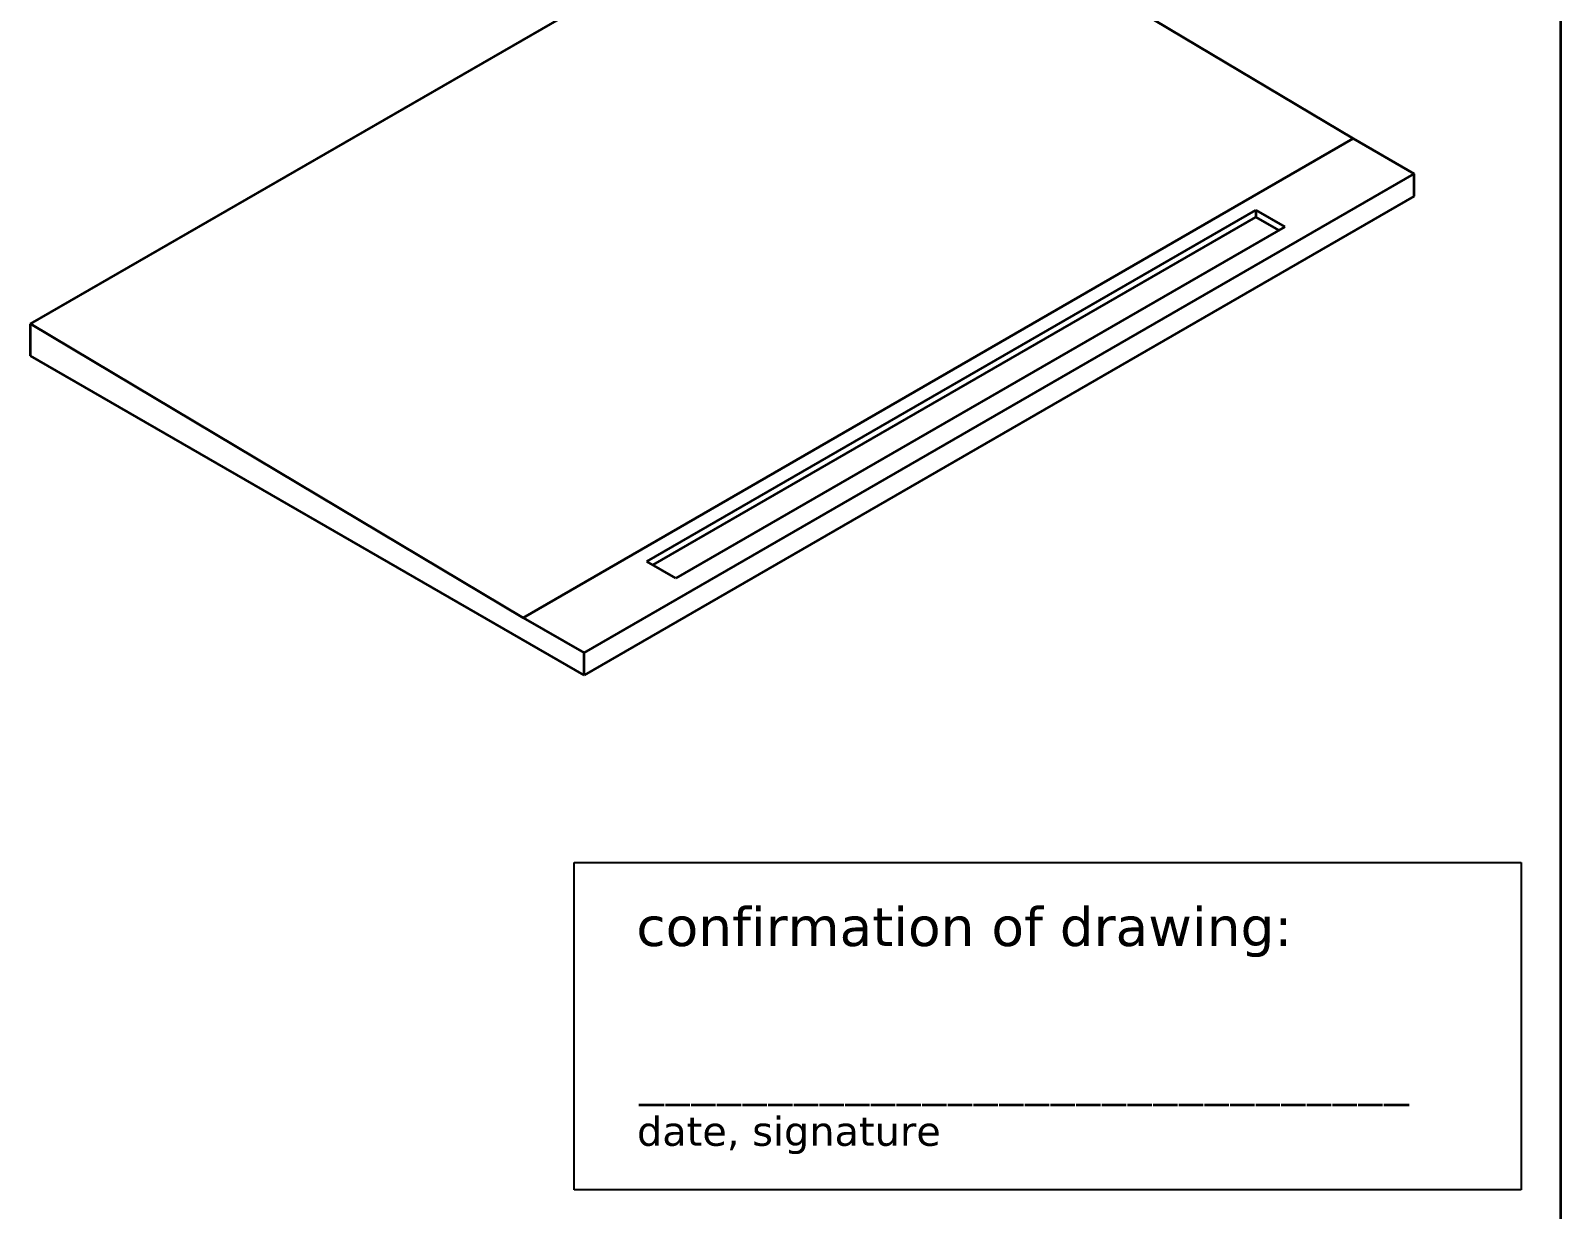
# Model space of a CAD drawing. Header units: millimetres. Extents: x 102 to 3000, y 150 to 4305.
# Drawn here: x 1827 to 3000, y 1078 to 1982 of the extents above; entities that cross this region are included whole.
import ezdxf
from ezdxf.enums import TextEntityAlignment as Align

# ---------------------------------------------------------------- set-up
doc = ezdxf.new("R2010")
doc.units = ezdxf.units.MM
doc.header["$LTSCALE"] = 5
doc.linetypes.add('AUSGEZOGEN', pattern=[0])
for name, color, linetype in [('_Sichtbarkanten', 7, 'Continuous'), ('Rahmen (ISO)', 7, 'Continuous'), ('Sichtbar schmal (ISO)', 7, 'Continuous'), ('Skizziergeometrie (ISO)', 7, 'Continuous'), ('Symbol (ISO)', 7, 'Continuous')]:
    doc.layers.add(name, color=color, linetype=linetype)
doc.styles.add('Verdana', font='verdana.ttf')

msp = doc.modelspace()

# ---------------------------------------------------------------- linework, layer by layer
at = {"layer": '_Sichtbarkanten', "color": 7, "linetype": 'AUSGEZOGEN', "lineweight": 35}
for p, q in [((1827.2, 1757.5), (2463.6, 2125)), ((2841.2, 1899.6), (2463.6, 2125)), ((2887.9, 1872.7), (2841.2, 1899.6)), ((2251.5, 1505.2), (2887.9, 1872.7)), ((2887.9, 1855.5), (2887.9, 1872.7)), ((2887.9, 1855.5), (2251.5, 1488.1)), ((2299.7, 1575.4), (2766.4, 1844.8)), ((2766.4, 1844.8), (2766.4, 1839.5)), ((2766.4, 1844.8), (2788.7, 1832)), ((2304.4, 1572.7), (2766.4, 1839.5)), ((2788.7, 1832), (2322, 1562.5)), ((2766.4, 1839.5), (2784, 1829.3)), ((1827.2, 1733), (1827.2, 1757.5)), ((1827.2, 1757.5), (2204.8, 1532.2)), ((2251.5, 1488.1), (1827.2, 1733)), ((2322, 1562.5), (2299.7, 1575.4)), ((2204.8, 1532.2), (2251.5, 1505.2)), ((2251.5, 1488.1), (2251.5, 1505.2))]:
    msp.add_line(p, q, dxfattribs=at)
at = {"layer": 'Rahmen (ISO)', "color": 7, "linetype": 'AUSGEZOGEN', "lineweight": 35}
msp.add_line((3000, 4305), (3000, 150), dxfattribs=at)
at = {"layer": 'Sichtbar schmal (ISO)', "color": 7, "linetype": 'AUSGEZOGEN', "lineweight": 35}
msp.add_line((2841.2, 1899.6), (2204.8, 1532.2), dxfattribs=at)
at = {"layer": 'Skizziergeometrie (ISO)', "color": 7, "linetype": 'AUSGEZOGEN', "lineweight": 25}
for p, q in [((2244, 1344.5), (2970, 1344.5)), ((2244, 1093.5), (2244, 1344.5)), ((2970, 1344.5), (2970, 1093.5)), ((2970, 1093.5), (2244, 1093.5))]:
    msp.add_line(p, q, dxfattribs=at)

# ---------------------------------------------------------------- texts
at = {"layer": 'Symbol (ISO)', "color": 7, "linetype": 'AUSGEZOGEN', "lineweight": 25, "style": 'Verdana'}
for s, height, width, p, p2 in [('confirmation of drawing:', 30, 0.982244, (2291.6, 1280.5), (2794.5, 1280.5)), ('______________________________', 22.5, 1.000229, (2293.8, 1164.8), (2883.9, 1164.8)), ('date, signature', 22.5, 0.986657, (2292.1, 1127.3), (2525, 1127.3))]:
    msp.add_text(s, height=height, dxfattribs=dict(at, width=width)).set_placement(p, p2, align=Align.FIT)

doc.saveas('drawing.dxf')
